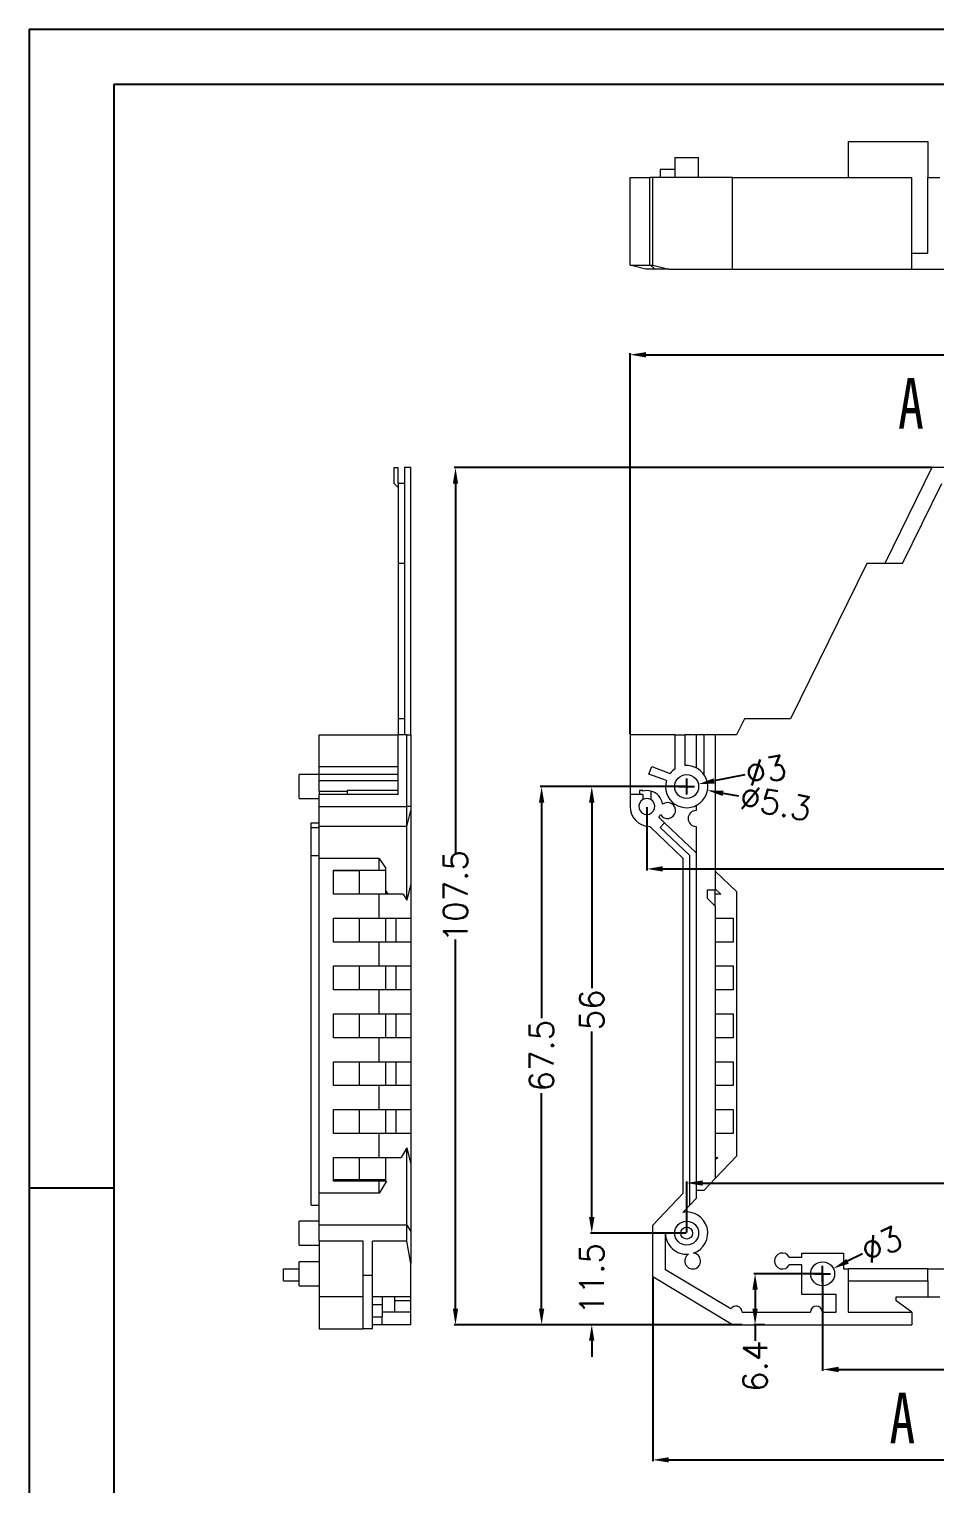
# Model space of a CAD drawing. Header units: inches. Extents: x 162 to 2102, y 1089 to 1379.
# Drawn here: x 658.5 to 772.1, y 1196.8 to 1379.2 of the extents above; entities that cross this region are included whole.
import ezdxf

# ---------------------------------------------------------------- set-up
doc = ezdxf.new("R2010")
doc.units = ezdxf.units.IN
doc.styles.add('SLDTEXTSTYLE0', font='TXT', dxfattribs={"width": 0.75})
doc.styles.get("Standard").update_dxf_attribs({"font": 'txt', "bigfont": 'gbcbig.shx'})
doc.dimstyles.new('3', dxfattribs={"dimtxt": 3, "dimasz": 2, "dimexe": 0.18, "dimexo": 0.0625, "dimgap": 0.2, "dimtad": 0, "dimzin": 12, "dimdsep": 46, "dimtxsty": 'Standard', "dimcen": 1, "dimclrd": 3, "dimclre": 3, "dimadec": 0, "dimazin": 0, "dimtfac": 1, "dimtofl": 0, "dimtmove": 0, "dimatfit": 3, "dimfxl": 1, "dimtolj": 1, "dimtzin": 0, "dimarcsym": 0})

# ---------------------------------------------------------------- blocks, each defined once
blk = doc.blocks.new('*D117')
at = {"color": 3, "lineweight": -2}
for p, q in [((733.89, 1290.78), (733.89, 1338.56)), ((735.89, 1338.38), (779.54, 1338.38)), ((833.09, 1338.38), (789.44, 1338.38)), ((835.09, 1290.78), (835.09, 1338.56))]:
    blk.add_line(p, q, dxfattribs=at)
at = {"color": 3}
for points in [[(735.89, 1338.71), (735.89, 1338.04), (733.89, 1338.38)], [(833.09, 1338.71), (833.09, 1338.04), (835.09, 1338.38)]]:
    blk.add_solid(points, dxfattribs=at)
at = {"layer": 'Defpoints', "color": 0}
for p in [(835.09, 1338.38), (733.89, 1290.72), (835.09, 1290.72)]:
    blk.add_point(p, dxfattribs=at)
at = {"color": 0, "insert": (784.49, 1338.38), "char_height": 3, "attachment_point": 5}
blk.add_mtext('\\A1;101.2', dxfattribs=at)
blk = doc.blocks.new('*D118')
at = {"color": 3, "lineweight": -2}
for p, q in [((771.68, 1324.22), (711.82, 1324.22)), ((712, 1322.22), (712, 1275.92)), ((712, 1218.72), (712, 1265.02)), ((746.68, 1216.72), (711.82, 1216.72))]:
    blk.add_line(p, q, dxfattribs=at)
at = {"color": 3}
for points in [[(711.67, 1322.22), (712.33, 1322.22), (712, 1324.22)], [(711.67, 1218.72), (712.33, 1218.72), (712, 1216.72)]]:
    blk.add_solid(points, dxfattribs=at)
at = {"layer": 'Defpoints', "color": 0}
for p in [(771.74, 1324.22), (712, 1216.72), (746.74, 1216.72)]:
    blk.add_point(p, dxfattribs=at)
at = {"color": 0, "insert": (712, 1270.47), "char_height": 3, "attachment_point": 5, "rotation": 90}
blk.add_mtext('\\A1;107.5', dxfattribs=at)
blk = doc.blocks.new('*D119')
at = {"color": 3, "lineweight": -2}
for p, q in [((740.93, 1284.22), (728.91, 1284.22)), ((729.09, 1282.22), (729.09, 1258.92)), ((729.09, 1230.22), (729.09, 1253.52)), ((740.93, 1228.22), (728.91, 1228.22))]:
    blk.add_line(p, q, dxfattribs=at)
at = {"color": 3}
for points in [[(728.75, 1282.22), (729.42, 1282.22), (729.09, 1284.22)], [(728.75, 1230.22), (729.42, 1230.22), (729.09, 1228.22)]]:
    blk.add_solid(points, dxfattribs=at)
at = {"layer": 'Defpoints', "color": 0}
for p in [(729.09, 1284.22), (740.99, 1284.22), (740.99, 1228.22)]:
    blk.add_point(p, dxfattribs=at)
at = {"color": 0, "insert": (729.09, 1256.22), "char_height": 3, "attachment_point": 5, "rotation": 90}
blk.add_mtext('\\A1;56', dxfattribs=at)
blk = doc.blocks.new('*D120')
at = {"color": 3, "lineweight": -2}
for p, q in [((729.09, 1230.22), (729.09, 1232.22)), ((740.93, 1228.22), (728.91, 1228.22)), ((746.68, 1216.72), (728.91, 1216.72)), ((729.09, 1214.72), (729.09, 1212.72))]:
    blk.add_line(p, q, dxfattribs=at)
at = {"color": 3}
for points in [[(728.75, 1230.22), (729.42, 1230.22), (729.09, 1228.22)], [(728.75, 1214.72), (729.42, 1214.72), (729.09, 1216.72)]]:
    blk.add_solid(points, dxfattribs=at)
at = {"layer": 'Defpoints', "color": 0}
for p in [(729.09, 1228.22), (740.99, 1228.22), (746.74, 1216.72)]:
    blk.add_point(p, dxfattribs=at)
at = {"color": 0, "insert": (729.09, 1222.47), "char_height": 3, "attachment_point": 5, "rotation": 90}
blk.add_mtext('\\A1;11.5', dxfattribs=at)
blk = doc.blocks.new('*D121')
at = {"color": 3, "lineweight": -2}
for p, q in [((740.99, 1228.28), (740.99, 1234.68)), ((742.99, 1234.5), (781.79, 1234.5)), ((825.99, 1234.5), (787.19, 1234.5)), ((827.99, 1228.28), (827.99, 1234.68))]:
    blk.add_line(p, q, dxfattribs=at)
at = {"color": 3}
for points in [[(742.99, 1234.83), (742.99, 1234.16), (740.99, 1234.5)], [(825.99, 1234.83), (825.99, 1234.16), (827.99, 1234.5)]]:
    blk.add_solid(points, dxfattribs=at)
at = {"layer": 'Defpoints', "color": 0}
for p in [(827.99, 1234.5), (740.99, 1228.22), (827.99, 1228.22)]:
    blk.add_point(p, dxfattribs=at)
at = {"color": 0, "insert": (784.49, 1234.5), "char_height": 3, "attachment_point": 5}
blk.add_mtext('\\A1;87', dxfattribs=at)
blk = doc.blocks.new('*D122')
at = {"color": 3, "lineweight": -2}
for p, q in [((758.04, 1223.05), (758.04, 1210.93)), ((810.94, 1223.05), (810.94, 1210.93)), ((760.04, 1211.11), (779.79, 1211.11)), ((808.94, 1211.11), (789.19, 1211.11))]:
    blk.add_line(p, q, dxfattribs=at)
at = {"color": 3}
for points in [[(760.04, 1211.45), (760.04, 1210.78), (758.04, 1211.11)], [(808.94, 1211.45), (808.94, 1210.78), (810.94, 1211.11)]]:
    blk.add_solid(points, dxfattribs=at)
at = {"layer": 'Defpoints', "color": 0}
for p in [(758.04, 1223.12), (810.94, 1223.12), (810.94, 1211.11)]:
    blk.add_point(p, dxfattribs=at)
at = {"color": 0, "insert": (784.49, 1211.11), "char_height": 3, "attachment_point": 5}
blk.add_mtext('\\A1;52.9', dxfattribs=at)
blk = doc.blocks.new('*D124')
at = {"color": 3, "lineweight": -2}
for p, q in [((757.98, 1223.12), (749.39, 1223.12)), ((749.57, 1221.12), (749.57, 1218.72)), ((750.76, 1216.72), (749.39, 1216.72)), ((749.57, 1216.72), (749.57, 1214.72))]:
    blk.add_line(p, q, dxfattribs=at)
at = {"color": 3}
for points in [[(749.23, 1221.12), (749.9, 1221.12), (749.57, 1223.12)], [(749.23, 1218.72), (749.9, 1218.72), (749.57, 1216.72)]]:
    blk.add_solid(points, dxfattribs=at)
at = {"layer": 'Defpoints', "color": 0}
for p in [(758.04, 1223.12), (749.57, 1216.72), (750.83, 1216.72)]:
    blk.add_point(p, dxfattribs=at)
at = {"color": 0, "insert": (749.57, 1211.52), "char_height": 3, "attachment_point": 5, "rotation": 90}
blk.add_mtext('\\A1;6.4', dxfattribs=at)
blk = doc.blocks.new('*D125')
at = {"color": 3, "lineweight": -2}
for p, q in [((763.02, 1225.6), (761.17, 1224.68)), ((757.04, 1223.12), (759.04, 1223.12)), ((758.04, 1222.12), (758.04, 1224.12))]:
    blk.add_line(p, q, dxfattribs=at)
at = {"color": 3}
blk.add_solid([(761.03, 1224.97), (761.32, 1224.38), (759.38, 1223.78)], dxfattribs=at)
at = {"layer": 'Defpoints', "color": 0}
for p in [(759.38, 1223.78), (756.7, 1222.45)]:
    blk.add_point(p, dxfattribs=at)
at = {"color": 0, "insert": (765.44, 1226.8), "char_height": 3, "attachment_point": 5, "rotation": 26.4312}
blk.add_mtext('\\A1;∅3', dxfattribs=at)
blk = doc.blocks.new('*D130')
at = {"color": 3, "lineweight": -2}
for p, q in [((740.99, 1283.22), (740.99, 1285.22)), ((748.29, 1285.71), (744.42, 1284.92)), ((739.99, 1284.22), (741.99, 1284.22))]:
    blk.add_line(p, q, dxfattribs=at)
at = {"color": 3}
blk.add_solid([(744.35, 1285.25), (744.49, 1284.59), (742.46, 1284.52)], dxfattribs=at)
at = {"layer": 'Defpoints', "color": 0}
for p in [(742.46, 1284.52), (739.52, 1283.92)]:
    blk.add_point(p, dxfattribs=at)
at = {"color": 0, "insert": (750.93, 1286.25), "char_height": 3, "attachment_point": 5, "rotation": 11.562}
blk.add_mtext('\\A1;∅3', dxfattribs=at)
blk = doc.blocks.new('*D131')
at = {"color": 3, "lineweight": -2}
for p, q in [((740.99, 1283.22), (740.99, 1285.22)), ((739.99, 1284.22), (741.99, 1284.22)), ((747.53, 1283.01), (745.56, 1283.37))]:
    blk.add_line(p, q, dxfattribs=at)
at = {"color": 3}
blk.add_solid([(745.62, 1283.7), (745.5, 1283.04), (743.6, 1283.74)], dxfattribs=at)
at = {"layer": 'Defpoints', "color": 0}
for p in [(738.38, 1284.7), (743.6, 1283.74)]:
    blk.add_point(p, dxfattribs=at)
at = {"color": 0, "insert": (752.15, 1282.16), "char_height": 3, "attachment_point": 5, "rotation": 349.5373}
blk.add_mtext('\\A1;∅5.3', dxfattribs=at)
blk = doc.blocks.new('*D132')
at = {"color": 3, "lineweight": -2}
for p, q in [((735.99, 1281.65), (735.99, 1273.71)), ((832.99, 1281.65), (832.99, 1273.71)), ((737.99, 1273.89), (781.79, 1273.89)), ((830.99, 1273.89), (787.19, 1273.89))]:
    blk.add_line(p, q, dxfattribs=at)
at = {"color": 3}
for points in [[(737.99, 1274.23), (737.99, 1273.56), (735.99, 1273.89)], [(830.99, 1274.23), (830.99, 1273.56), (832.99, 1273.89)]]:
    blk.add_solid(points, dxfattribs=at)
at = {"layer": 'Defpoints', "color": 0}
for p in [(735.99, 1281.72), (832.99, 1281.72), (832.99, 1273.89)]:
    blk.add_point(p, dxfattribs=at)
at = {"color": 0, "insert": (784.49, 1273.89), "char_height": 3, "attachment_point": 5}
blk.add_mtext('\\A1;97', dxfattribs=at)
blk = doc.blocks.new('*D133')
at = {"color": 3, "lineweight": -2}
for p, q in [((740.93, 1284.22), (722.62, 1284.22)), ((722.8, 1282.22), (722.8, 1255.17)), ((722.8, 1218.72), (722.8, 1245.77)), ((747.96, 1216.72), (722.62, 1216.72))]:
    blk.add_line(p, q, dxfattribs=at)
at = {"color": 3}
for points in [[(722.47, 1282.22), (723.13, 1282.22), (722.8, 1284.22)], [(722.47, 1218.72), (723.13, 1218.72), (722.8, 1216.72)]]:
    blk.add_solid(points, dxfattribs=at)
at = {"layer": 'Defpoints', "color": 0}
for p in [(722.8, 1284.22), (740.99, 1284.22), (748.03, 1216.72)]:
    blk.add_point(p, dxfattribs=at)
at = {"color": 0, "insert": (722.8, 1250.47), "char_height": 3, "attachment_point": 5, "rotation": 90}
blk.add_mtext('\\A1;67.5', dxfattribs=at)
blk = doc.blocks.new('*D148')
at = {"color": 3, "lineweight": -2}
for p, q in [((736.74, 1222.65), (736.74, 1199.6)), ((832.24, 1222.65), (832.24, 1199.6)), ((738.74, 1199.78), (779.79, 1199.78)), ((830.24, 1199.78), (789.19, 1199.78))]:
    blk.add_line(p, q, dxfattribs=at)
at = {"color": 3}
for points in [[(738.74, 1200.11), (738.74, 1199.45), (736.74, 1199.78)], [(830.24, 1200.11), (830.24, 1199.45), (832.24, 1199.78)]]:
    blk.add_solid(points, dxfattribs=at)
at = {"layer": 'Defpoints', "color": 0}
for p in [(736.74, 1222.72), (832.24, 1222.72), (832.24, 1199.78)]:
    blk.add_point(p, dxfattribs=at)
at = {"color": 0, "insert": (784.49, 1199.78), "char_height": 3, "attachment_point": 5}
blk.add_mtext('\\A1;95.5', dxfattribs=at)

msp = doc.modelspace()

# ---------------------------------------------------------------- linework, layer by layer
for p, q in [((658.537, 1379.219), (1069.681, 1379.219)), ((658.537, 1379.219), (658.537, 1088.511)), ((669.176, 1372.298), (1062.759, 1372.298)), ((669.176, 1372.298), (669.176, 1095.433)), ((669.176, 1233.865), (658.537, 1233.865)), ((658.537, 1223.098), (658.537, 1088.511))]:
    msp.add_line(p, q)
at = {"color": 7, "linetype": 'Continuous', "lineweight": 15}
for p, q in [((761.239, 1365.126), (761.239, 1360.626)), ((761.239, 1365.126), (771.239, 1365.126)), ((771.239, 1365.126), (771.239, 1360.626)), ((739.489, 1363.126), (739.489, 1360.626)), ((739.489, 1363.126), (742.489, 1363.126)), ((742.489, 1360.626), (742.489, 1363.126)), ((737.668, 1361.626), (737.668, 1360.626)), ((739.489, 1361.626), (737.668, 1361.626)), ((733.889, 1349.626), (733.889, 1360.626)), ((733.889, 1360.626), (736.389, 1360.626)), ((736.389, 1349.626), (736.389, 1360.626)), ((736.739, 1360.626), (736.389, 1360.626)), ((746.739, 1360.626), (736.739, 1360.626)), ((736.739, 1349.626), (736.739, 1360.626)), ((746.739, 1349.126), (746.739, 1360.626)), ((746.739, 1360.626), (769.239, 1360.626)), ((769.239, 1349.126), (769.239, 1360.626)), ((771.239, 1351.126), (771.239, 1360.626)), ((771.239, 1360.626), (772.739, 1360.626)), ((769.239, 1351.126), (771.239, 1351.126)), ((735.889, 1349.126), (733.889, 1349.626)), ((733.889, 1349.626), (736.389, 1349.626)), ((736.857, 1349.126), (735.889, 1349.126)), ((736.389, 1349.626), (736.739, 1349.626)), ((736.739, 1349.626), (738.739, 1349.126)), ((738.739, 1349.126), (736.857, 1349.126)), ((738.739, 1349.126), (746.739, 1349.126)), ((746.739, 1349.126), (769.239, 1349.126)), ((769.239, 1349.126), (827.239, 1349.126)), ((704.316, 1324.217), (704.816, 1324.217)), ((704.316, 1322.217), (704.316, 1324.217)), ((704.816, 1322.217), (704.816, 1324.217)), ((706.416, 1324.217), (705.616, 1324.217)), ((705.616, 1324.217), (705.616, 1312.217)), ((706.416, 1290.717), (706.416, 1324.217)), ((771.739, 1324.217), (765.829, 1312.217)), ((781.389, 1324.217), (771.739, 1324.217)), ((704.316, 1322.217), (704.816, 1321.717)), ((705.616, 1322.217), (704.816, 1322.217)), ((704.816, 1322.217), (704.816, 1312.217)), ((768.058, 1312.217), (772.984, 1322.217)), ((705.616, 1312.217), (704.816, 1312.217)), ((704.816, 1312.217), (704.816, 1292.717)), ((705.616, 1312.217), (705.616, 1292.717)), ((763.6, 1312.217), (753.995, 1292.717)), ((768.058, 1312.217), (763.6, 1312.217)), ((705.616, 1292.717), (704.816, 1292.717)), ((704.816, 1292.717), (704.816, 1290.717)), ((705.616, 1292.717), (705.616, 1290.717)), ((748.239, 1292.717), (747.239, 1290.717)), ((753.995, 1292.717), (748.239, 1292.717)), ((694.916, 1286.717), (694.916, 1290.717)), ((694.916, 1290.717), (704.816, 1290.717)), ((704.816, 1283.217), (704.816, 1290.717)), ((705.916, 1290.717), (704.816, 1290.717)), ((705.916, 1281.717), (705.916, 1290.717)), ((705.916, 1290.717), (706.416, 1290.717)), ((706.416, 1290.717), (706.416, 1281.717)), ((733.889, 1290.717), (733.889, 1283.217)), ((739.539, 1290.717), (733.889, 1290.717)), ((739.539, 1290.717), (740.739, 1290.717)), ((739.539, 1286.435), (739.539, 1290.717)), ((740.739, 1290.717), (740.739, 1286.855)), ((742.168, 1290.717), (740.739, 1290.717)), ((742.168, 1290.717), (742.168, 1286.59)), ((743.168, 1290.717), (742.168, 1290.717)), ((743.168, 1285.726), (743.168, 1290.717)), ((744.568, 1290.717), (743.168, 1290.717)), ((744.568, 1290.717), (744.568, 1271.217)), ((747.239, 1290.717), (744.568, 1290.717)), ((694.916, 1285.777), (694.916, 1286.717)), ((694.916, 1286.717), (704.816, 1286.717)), ((736.264, 1285.777), (736.606, 1286.717)), ((736.606, 1286.717), (738.921, 1285.874)), ((694.916, 1285.717), (692.416, 1285.717)), ((692.416, 1284.217), (692.416, 1285.717)), ((694.916, 1285.777), (704.816, 1285.777)), ((694.916, 1284.981), (694.916, 1285.777)), ((694.916, 1284.981), (704.816, 1284.981)), ((694.916, 1283.654), (694.916, 1284.981)), ((738.452, 1284.981), (736.264, 1285.777)), ((692.416, 1282.717), (692.416, 1284.217)), ((692.416, 1282.717), (694.916, 1282.717)), ((694.916, 1283.654), (698.416, 1283.654)), ((694.916, 1283.654), (694.916, 1283.217)), ((694.916, 1281.717), (694.916, 1283.217)), ((704.816, 1283.217), (694.916, 1283.217)), ((698.416, 1283.717), (698.416, 1283.217)), ((704.816, 1283.717), (698.416, 1283.717)), ((733.889, 1283.217), (733.889, 1281.717)), ((735.489, 1283.217), (733.889, 1283.217)), ((735.089, 1283.717), (735.089, 1283.217)), ((735.489, 1283.717), (735.089, 1283.717)), ((735.489, 1283.654), (735.489, 1283.717)), ((735.489, 1283.217), (735.489, 1282.583)), ((736.489, 1283.654), (736.489, 1282.583)), ((694.916, 1281.717), (705.916, 1281.717)), ((694.916, 1279.217), (694.916, 1281.717)), ((706.416, 1281.717), (705.916, 1281.717)), ((705.916, 1279.217), (705.916, 1281.717)), ((705.916, 1279.217), (706.416, 1281.217)), ((706.416, 1281.717), (706.416, 1281.217)), ((706.416, 1281.217), (706.416, 1272.003)), ((742.168, 1281.844), (742.168, 1281.217)), ((693.916, 1279.1), (693.916, 1279.678)), ((693.916, 1279.678), (694.916, 1279.678)), ((693.916, 1279.1), (694.916, 1279.1)), ((693.916, 1275.559), (693.916, 1279.1)), ((705.916, 1279.217), (694.916, 1279.217)), ((694.916, 1275.217), (694.916, 1279.217)), ((705.916, 1269.982), (705.916, 1279.217)), ((740.568, 1275.217), (736.389, 1279.217)), ((738.221, 1279.678), (737.482, 1280.386)), ((737.668, 1279.1), (738.221, 1279.678)), ((741.368, 1275.559), (737.668, 1279.1)), ((738.221, 1279.678), (742.168, 1275.9)), ((742.168, 1279.217), (742.168, 1275.9)), ((693.916, 1275.559), (694.916, 1275.559)), ((693.916, 1231.739), (693.916, 1275.559)), ((741.368, 1231.739), (741.368, 1275.559)), ((742.168, 1275.9), (742.168, 1232.575)), ((702.416, 1275.217), (694.916, 1275.217)), ((694.916, 1233.217), (694.916, 1275.217)), ((696.716, 1270.717), (696.716, 1273.717)), ((696.716, 1273.717), (702.416, 1273.717)), ((696.716, 1273.686), (699.916, 1273.686)), ((703.216, 1273.686), (699.916, 1273.686)), ((699.916, 1273.686), (699.916, 1270.717)), ((702.416, 1275.217), (703.216, 1274.021)), ((702.416, 1273.717), (702.416, 1275.217)), ((702.416, 1273.717), (703.216, 1273.717)), ((703.216, 1274.021), (703.216, 1273.717)), ((703.216, 1273.686), (703.216, 1270.717)), ((740.568, 1233.217), (740.568, 1275.217)), ((747.286, 1271.001), (744.568, 1273.603)), ((706.416, 1272.003), (705.916, 1269.982)), ((706.416, 1272.003), (706.416, 1267.717)), ((702.416, 1270.717), (696.716, 1270.717)), ((702.416, 1267.717), (702.416, 1270.717)), ((705.425, 1270.717), (702.416, 1270.717)), ((703.216, 1271.179), (703.525, 1270.717)), ((705.425, 1270.717), (705.916, 1269.982)), ((744.568, 1271.217), (743.568, 1271.217)), ((743.568, 1271.217), (743.568, 1270.217)), ((743.568, 1270.217), (744.568, 1269.217)), ((744.568, 1271.388), (745.269, 1270.717)), ((744.568, 1269.217), (744.568, 1271.217)), ((745.269, 1270.717), (744.568, 1270.717)), ((747.286, 1237.922), (747.286, 1271.001)), ((744.568, 1269.217), (744.568, 1235.082)), ((696.716, 1264.717), (696.716, 1267.717)), ((696.716, 1267.717), (702.416, 1267.717)), ((699.916, 1267.717), (699.916, 1264.717)), ((702.416, 1267.717), (706.416, 1267.717)), ((703.216, 1267.717), (703.216, 1264.717)), ((704.517, 1267.717), (704.517, 1264.717)), ((706.416, 1267.717), (706.416, 1264.717)), ((744.568, 1267.717), (746.818, 1267.717)), ((746.818, 1267.717), (746.818, 1264.717)), ((702.416, 1264.717), (696.716, 1264.717)), ((702.416, 1261.717), (702.416, 1264.717)), ((706.416, 1264.717), (702.416, 1264.717)), ((706.416, 1264.717), (706.416, 1261.717)), ((746.818, 1264.717), (744.568, 1264.717)), ((696.716, 1258.717), (696.716, 1261.717)), ((696.716, 1261.717), (702.416, 1261.717)), ((699.916, 1261.717), (699.916, 1258.717)), ((702.416, 1261.717), (706.416, 1261.717)), ((703.216, 1261.717), (703.216, 1258.717)), ((704.517, 1261.717), (704.517, 1258.717)), ((706.416, 1261.717), (706.416, 1258.717)), ((744.568, 1261.717), (746.818, 1261.717)), ((746.818, 1261.717), (746.818, 1258.717)), ((702.416, 1258.717), (696.716, 1258.717)), ((702.416, 1255.717), (702.416, 1258.717)), ((706.416, 1258.717), (702.416, 1258.717)), ((706.416, 1258.717), (706.416, 1255.717)), ((746.818, 1258.717), (744.568, 1258.717)), ((696.716, 1252.717), (696.716, 1255.717)), ((696.716, 1255.717), (702.416, 1255.717)), ((699.916, 1255.717), (699.916, 1252.717)), ((702.416, 1255.717), (706.416, 1255.717)), ((703.216, 1255.717), (703.216, 1252.717)), ((704.517, 1255.717), (704.517, 1252.717)), ((706.416, 1255.717), (706.416, 1252.717)), ((744.568, 1255.717), (746.818, 1255.717)), ((746.818, 1255.717), (746.818, 1252.717)), ((702.416, 1252.717), (696.716, 1252.717)), ((702.416, 1249.717), (702.416, 1252.717)), ((706.416, 1252.717), (702.416, 1252.717)), ((706.416, 1252.717), (706.416, 1249.717)), ((746.818, 1252.717), (744.568, 1252.717)), ((696.716, 1246.717), (696.716, 1249.717)), ((696.716, 1249.717), (702.416, 1249.717)), ((699.916, 1249.717), (699.916, 1246.717)), ((702.416, 1249.717), (706.416, 1249.717)), ((703.216, 1249.717), (703.216, 1246.717)), ((704.517, 1249.717), (704.517, 1246.717)), ((706.416, 1249.717), (706.416, 1246.717)), ((744.568, 1249.717), (746.818, 1249.717)), ((746.818, 1249.717), (746.818, 1246.717)), ((702.416, 1246.717), (696.716, 1246.717)), ((702.416, 1243.717), (702.416, 1246.717)), ((706.416, 1246.717), (702.416, 1246.717)), ((706.416, 1246.717), (706.416, 1243.717)), ((746.818, 1246.717), (744.568, 1246.717)), ((696.716, 1240.717), (696.716, 1243.717)), ((696.716, 1243.717), (702.416, 1243.717)), ((699.916, 1243.717), (699.916, 1240.717)), ((702.416, 1243.717), (706.416, 1243.717)), ((703.216, 1243.717), (703.216, 1240.717)), ((704.517, 1243.717), (704.517, 1240.717)), ((706.416, 1243.717), (706.416, 1240.717)), ((744.568, 1243.717), (746.818, 1243.717)), ((746.818, 1243.717), (746.818, 1240.717)), ((702.416, 1240.717), (696.716, 1240.717)), ((702.416, 1237.717), (702.416, 1240.717)), ((706.416, 1240.717), (702.416, 1240.717)), ((706.416, 1240.717), (706.416, 1236.854)), ((746.818, 1240.717), (744.568, 1240.717)), ((705.916, 1238.93), (705.173, 1237.717)), ((705.916, 1229.217), (705.916, 1238.93)), ((705.916, 1238.93), (706.416, 1236.854)), ((696.716, 1234.717), (696.716, 1237.717)), ((696.716, 1237.717), (702.416, 1237.717)), ((699.916, 1237.717), (699.916, 1234.889)), ((702.416, 1237.717), (705.173, 1237.717)), ((703.273, 1237.717), (703.216, 1237.624)), ((703.216, 1237.717), (703.216, 1234.889)), ((744.568, 1235.082), (747.286, 1237.922)), ((744.568, 1237.717), (744.876, 1237.717)), ((744.876, 1237.717), (744.568, 1237.396)), ((706.416, 1236.854), (706.416, 1228.414)), ((699.916, 1234.889), (696.716, 1234.889)), ((702.416, 1234.717), (696.716, 1234.717)), ((703.216, 1234.889), (699.916, 1234.889)), ((703.335, 1234.717), (702.416, 1233.217)), ((702.416, 1233.217), (702.416, 1234.717)), ((703.335, 1234.717), (702.416, 1234.717)), ((743.125, 1233.575), (742.168, 1233.575)), ((744.568, 1235.082), (743.125, 1233.575)), ((693.916, 1231.739), (694.916, 1231.739)), ((702.416, 1233.217), (694.916, 1233.217)), ((694.916, 1229.217), (694.916, 1233.217)), ((736.739, 1229.217), (740.568, 1233.217)), ((740.488, 1230.819), (741.368, 1231.739)), ((742.168, 1232.575), (741.368, 1231.739)), ((694.916, 1229.717), (692.416, 1229.717)), ((692.416, 1228.217), (692.416, 1229.717)), ((692.416, 1226.717), (692.416, 1228.217)), ((705.916, 1229.217), (694.916, 1229.217)), ((694.916, 1227.217), (694.916, 1229.217)), ((705.916, 1227.217), (705.916, 1229.217)), ((705.916, 1229.217), (706.416, 1228.414)), ((706.416, 1228.414), (706.416, 1224.417)), ((736.739, 1222.717), (736.739, 1229.217)), ((738.339, 1223.623), (738.339, 1228.217)), ((692.416, 1226.717), (694.916, 1226.717)), ((700.416, 1227.217), (694.916, 1227.217)), ((694.916, 1227.217), (694.916, 1220.217)), ((700.416, 1222.916), (700.416, 1227.217)), ((701.616, 1222.916), (701.616, 1227.217)), ((705.916, 1227.217), (701.616, 1227.217)), ((706.416, 1224.417), (705.916, 1227.217)), ((694.916, 1224.617), (692.416, 1224.617)), ((692.416, 1223.117), (692.416, 1224.617)), ((706.416, 1220.217), (706.416, 1224.417)), ((753.855, 1225.217), (755.439, 1225.217)), ((755.439, 1225.217), (755.439, 1225.717)), ((755.439, 1225.717), (760.639, 1225.717)), ((760.639, 1225.717), (760.639, 1223.717)), ((690.416, 1222.217), (690.416, 1223.717)), ((690.416, 1223.717), (692.416, 1223.717)), ((692.416, 1221.617), (692.416, 1223.117)), ((701.616, 1222.916), (700.416, 1222.916)), ((700.416, 1216.217), (700.416, 1222.916)), ((701.616, 1216.217), (701.616, 1222.916)), ((746.739, 1216.717), (736.739, 1222.717)), ((746.54, 1218.703), (738.339, 1223.623)), ((755.439, 1224.217), (753.855, 1224.217)), ((755.439, 1220.517), (755.439, 1224.217)), ((760.639, 1223.717), (761.239, 1223.717)), ((761.239, 1223.717), (761.239, 1222.217)), ((771.239, 1223.717), (761.239, 1223.717)), ((771.239, 1222.217), (771.239, 1223.717)), ((771.239, 1223.717), (804.739, 1223.717)), ((690.416, 1222.217), (692.416, 1222.217)), ((692.416, 1221.617), (694.916, 1221.617)), ((761.239, 1222.217), (771.239, 1222.217)), ((761.239, 1222.217), (761.239, 1218.317)), ((771.239, 1222.217), (771.239, 1220.217)), ((700.416, 1220.217), (694.916, 1220.217)), ((694.916, 1220.217), (694.916, 1216.217)), ((706.416, 1220.217), (701.616, 1220.217)), ((702.816, 1219.217), (701.616, 1219.217)), ((702.816, 1220.217), (702.816, 1219.217)), ((702.816, 1219.217), (702.816, 1217.717)), ((704.416, 1219.717), (704.416, 1220.217)), ((706.416, 1219.717), (704.416, 1219.717)), ((704.416, 1218.317), (704.416, 1219.717)), ((706.416, 1219.717), (706.416, 1220.217)), ((706.416, 1218.317), (706.416, 1219.717)), ((759.739, 1220.517), (755.439, 1220.517)), ((759.739, 1218.317), (759.739, 1220.517)), ((767.239, 1219.717), (767.239, 1220.217)), ((767.239, 1220.217), (771.239, 1220.217)), ((769.239, 1218.317), (767.239, 1219.717)), ((771.239, 1220.217), (772.739, 1220.217)), ((701.616, 1217.717), (702.816, 1217.717)), ((704.416, 1218.317), (702.816, 1218.317)), ((702.816, 1216.717), (702.816, 1217.717)), ((706.416, 1218.317), (704.416, 1218.317)), ((706.416, 1216.717), (706.416, 1218.317)), ((747.933, 1218.317), (756.503, 1218.317)), ((758.003, 1218.317), (759.739, 1218.317)), ((761.239, 1218.317), (769.239, 1218.317)), ((769.239, 1218.317), (769.239, 1216.717)), ((694.916, 1216.217), (700.416, 1216.217)), ((701.616, 1216.217), (700.416, 1216.217)), ((702.816, 1216.717), (701.616, 1216.717)), ((706.416, 1216.717), (702.816, 1216.717)), ((746.739, 1216.717), (769.239, 1216.717))]:
    msp.add_line(p, q, dxfattribs=at)
for centre, radius in [((740.989, 1284.217), 1.5), ((740.989, 1228.217), 1.5), ((740.989, 1228.217), 0.75), ((758.039, 1223.117), 1.5)]:
    msp.add_circle(centre, radius, dxfattribs=at)
for centre, radius, start, end in [((740.989, 1284.217), 2.65, 163.24753, 95.41331), ((740.989, 1284.217), 2.65, 123.17307, 141.29421), ((735.989, 1281.717), 2, 75.52249, 104.47751), ((735.989, 1281.717), 1, 60, 120), ((735.989, 1281.717), 2, 8.1636, 75.52249), ((736.389, 1281.717), 2.5, 180, 270), ((735.989, 1281.717), 1, 120, 60), ((738.59, 1281.217), 1, 209.8613, 128.37168), ((742.168, 1280.217), 1, 90, 270), ((735.989, 1281.717), 2, 318.27567, 330.06938), ((740.989, 1228.217), 2.65, 288.96229, 100.91118), ((740.989, 1228.217), 2.65, 180, 275.22722), ((741.739, 1224.717), 1, 120.56861, 83.6209), ((752.989, 1224.717), 1, 30, 330), ((747.183, 1218.317), 0.75, 0, 149.03624), ((757.253, 1218.317), 0.75, 0, 180)]:
    msp.add_arc(centre, radius, start, end, dxfattribs=at)
msp.add_open_spline([(736.389, 1349.626), (736.538, 1349.534), (736.671, 1349.443), (736.817, 1349.313), (736.857, 1349.271), (736.898, 1349.192), (736.901, 1349.154), (736.857, 1349.126)], degree=3, knots=[0, 0, 0, 0, 0.5, 0.5, 0.75, 0.75, 1, 1, 1, 1], dxfattribs=at)

# ---------------------------------------------------------------- texts
at = {"color": 7, "linetype": 'Continuous', "char_height": 6.35, "attachment_point": 1, "style": 'SLDTEXTSTYLE0'}
for insert in [(767.488, 1335.461), (766.408, 1208.187)]:
    msp.add_mtext('A', dxfattribs=dict(at, insert=insert))

# ---------------------------------------------------------------- dimensions: what is measured, and where the dimension line sits
for base, p1, p2, picture, middle in [((835.089, 1338.378), (733.889, 1290.717), (835.089, 1290.717), '*D117', (784.489, 1338.378)), ((832.989, 1273.893), (735.989, 1281.717), (832.989, 1281.717), '*D132', (784.489, 1273.893)), ((827.989, 1234.498), (740.989, 1228.217), (827.989, 1228.217), '*D121', (784.489, 1234.498)), ((832.239, 1199.78), (736.739, 1222.717), (832.239, 1222.717), '*D148', (784.489, 1199.78)), ((810.942, 1211.114), (758.039, 1223.117), (810.942, 1223.117), '*D122', (784.491, 1211.114))]:
    dim = msp.add_linear_dim(base=base, p1=p1, p2=p2, dimstyle='3')
    dim.commit()
    dim.dimension.update_dxf_attribs({"geometry": picture, "text_midpoint": middle})
for base, p1, p2, picture, middle in [((712, 1216.717), (771.739, 1324.217), (746.739, 1216.717), '*D118', (712, 1270.467)), ((749.568, 1216.717), (758.039, 1223.117), (750.827, 1216.717), '*D124', (749.568, 1211.517))]:
    dim = msp.add_linear_dim(base=base, p1=p1, p2=p2, angle=90, dimstyle='3')
    dim.commit()
    dim.dimension.update_dxf_attribs({"geometry": picture, "text_midpoint": middle, "dimtype": 160})
for p1, p2, picture, middle in [((739.52, 1283.916), (742.459, 1284.518), '*D130', (750.932, 1286.251)), ((756.696, 1222.449), (759.383, 1223.785), '*D125', (765.442, 1226.797))]:
    dim = msp.add_diameter_dim_2p(p1=p1, p2=p2, dimstyle='3')
    dim.commit()
    dim.dimension.update_dxf_attribs({"geometry": picture, "text_midpoint": middle, "dimtype": 163})
dim = msp.add_diameter_dim_2p(p1=(738.384, 1284.698), p2=(743.595, 1283.736), dimstyle='3')
dim.commit()
dim.dimension.update_dxf_attribs({"geometry": '*D131', "text_midpoint": (752.151, 1282.156)})
for base, p1, p2, picture, middle in [((722.8, 1284.217), (748.027, 1216.717), (740.989, 1284.217), '*D133', (722.8, 1250.467)), ((729.085, 1284.217), (740.989, 1228.217), (740.989, 1284.217), '*D119', (729.085, 1256.217)), ((729.085, 1228.217), (746.739, 1216.717), (740.989, 1228.217), '*D120', (729.085, 1222.467))]:
    dim = msp.add_linear_dim(base=base, p1=p1, p2=p2, angle=90, dimstyle='3')
    dim.commit()
    dim.dimension.update_dxf_attribs({"geometry": picture, "text_midpoint": middle})

doc.saveas('drawing.dxf')
